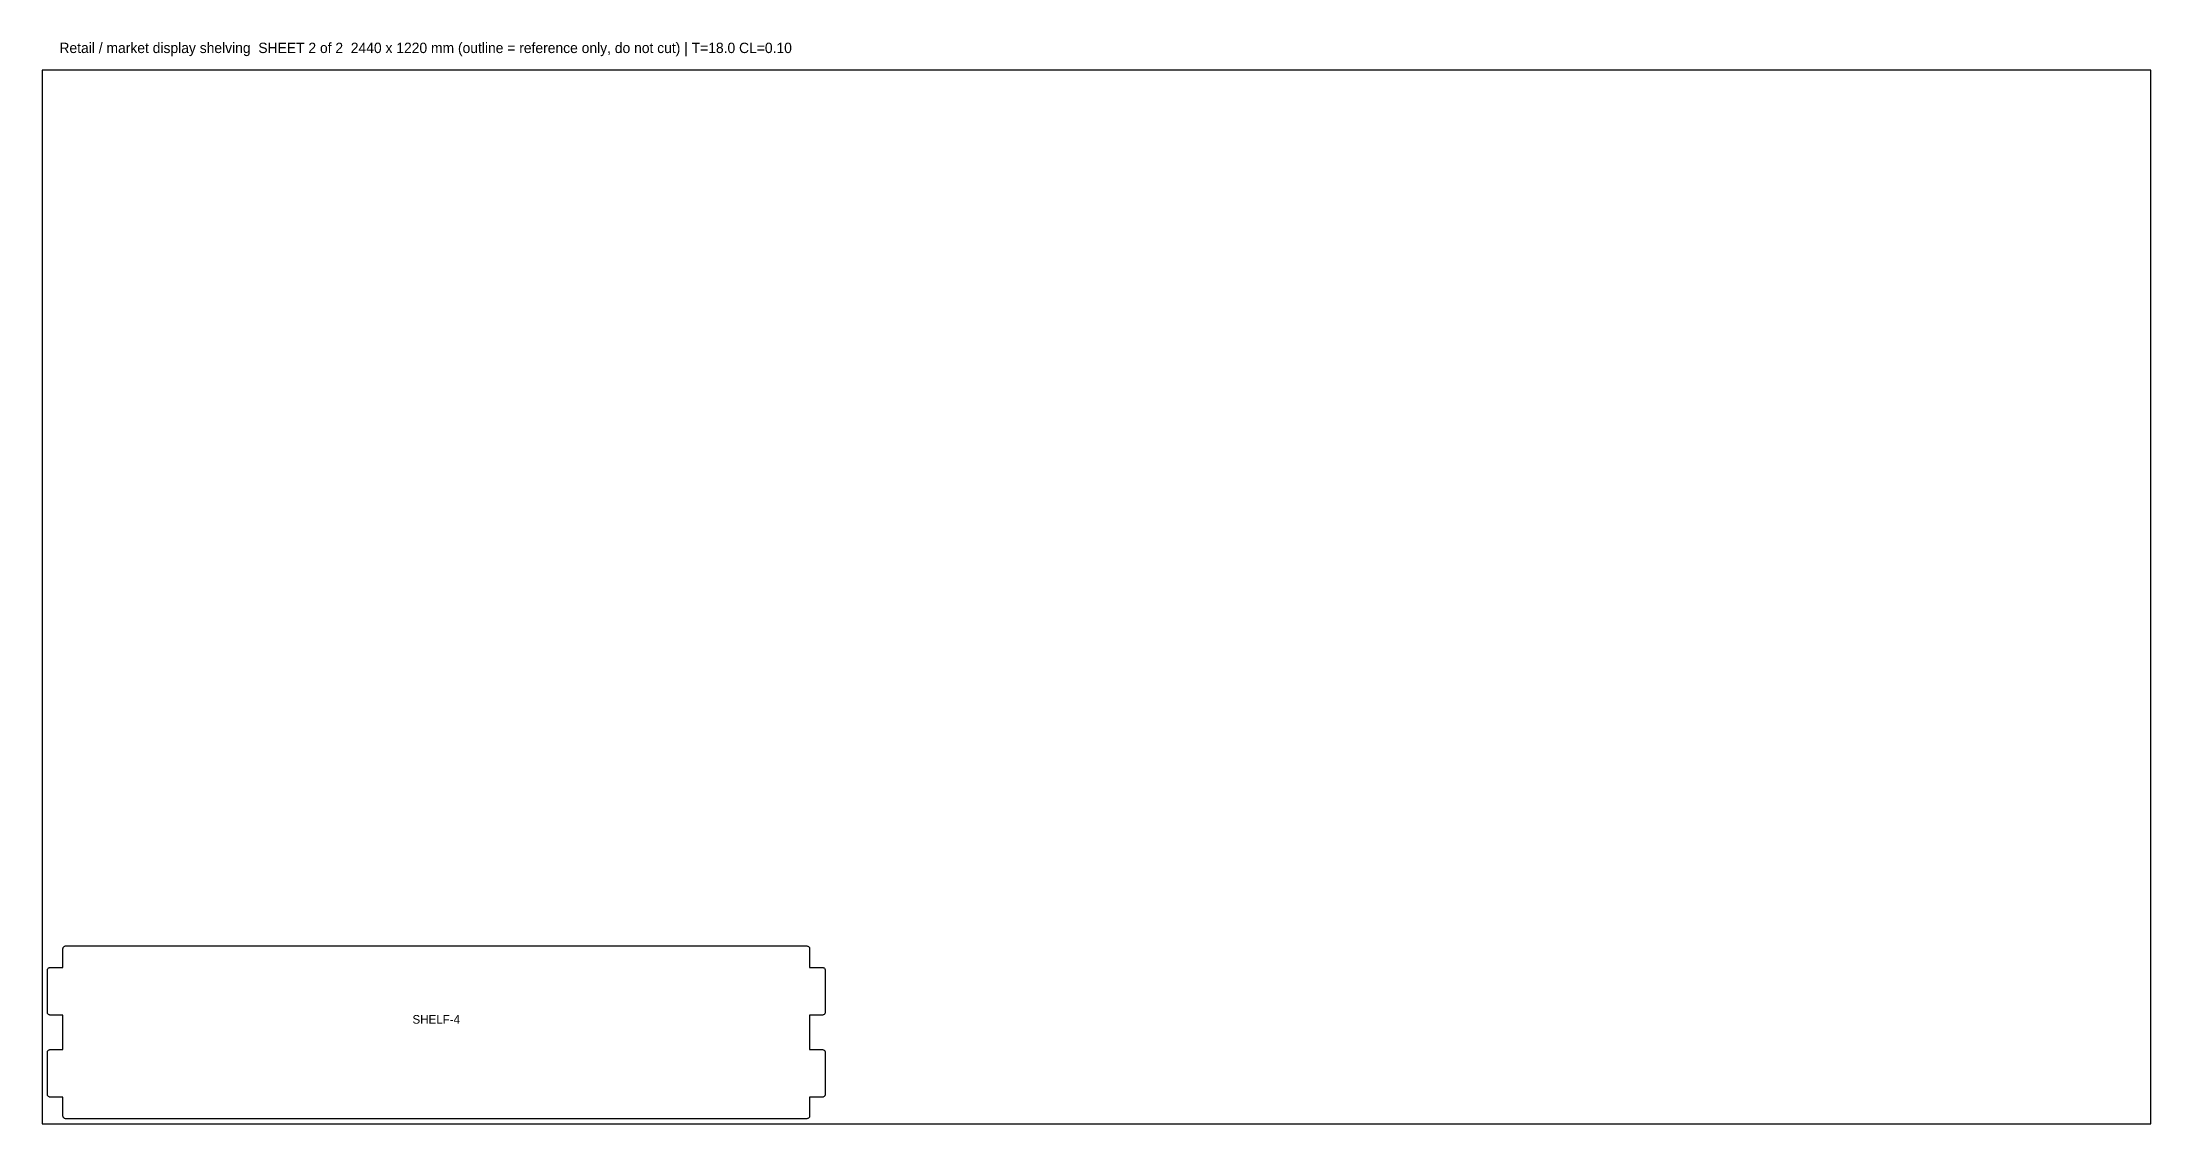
# Model space of a CAD drawing. Header units: millimetres. Extents: x 0 to 2440, y 0 to 1253.
import ezdxf
from ezdxf.enums import TextEntityAlignment as Align

# ---------------------------------------------------------------- set-up
doc = ezdxf.new("R2010")
doc.units = ezdxf.units.MM
doc.layers.add('CUT', color=1, linetype='Continuous')
doc.layers.add('LABELS', color=5, linetype='Continuous')

msp = doc.modelspace()

# ---------------------------------------------------------------- linework, layer by layer
at = {"layer": 'CUT'}
msp.add_lwpolyline([(6, 83), (6.1, 83.6), (6.2, 84.1), (6.5, 84.7), (6.9, 85.1), (7.3, 85.5), (7.9, 85.8), (8.4, 85.9), (9, 86), (23.9, 86), (24, 86), (24, 86.1), (24, 125.9), (24, 126), (23.9, 126), (9, 126), (8.4, 126.1), (7.9, 126.2), (7.3, 126.5), (6.9, 126.9), (6.5, 127.3), (6.2, 127.9), (6.1, 128.4), (6, 129), (6, 178), (6.1, 178.6), (6.2, 179.1), (6.5, 179.7), (6.9, 180.1), (7.3, 180.5), (7.9, 180.8), (8.4, 180.9), (9, 181), (23.9, 181), (24, 181), (24, 181.1), (24, 203), (24.1, 203.6), (24.2, 204.1), (24.5, 204.7), (24.9, 205.1), (25.3, 205.5), (25.9, 205.8), (26.4, 205.9), (27, 206), (885, 206), (885.6, 205.9), (886.1, 205.8), (886.7, 205.5), (887.1, 205.1), (887.5, 204.7), (887.8, 204.1), (887.9, 203.6), (888, 203), (888, 181.1), (888, 181), (888.1, 181), (903, 181), (903.6, 180.9), (904.1, 180.8), (904.7, 180.5), (905.1, 180.1), (905.5, 179.7), (905.8, 179.1), (905.9, 178.6), (906, 178), (906, 129), (905.9, 128.4), (905.8, 127.9), (905.5, 127.3), (905.1, 126.9), (904.7, 126.5), (904.1, 126.2), (903.6, 126.1), (903, 126), (888.1, 126), (888, 126), (888, 125.9), (888, 86.1), (888, 86), (888.1, 86), (903, 86), (903.6, 85.9), (904.1, 85.8), (904.7, 85.5), (905.1, 85.1), (905.5, 84.7), (905.8, 84.1), (905.9, 83.6), (906, 83), (906, 34), (905.9, 33.4), (905.8, 32.9), (905.5, 32.3), (905.1, 31.9), (904.7, 31.5), (904.1, 31.2), (903.6, 31.1), (903, 31), (888.1, 31), (888, 31), (888, 30.9), (888, 9), (887.9, 8.4), (887.8, 7.9), (887.5, 7.3), (887.1, 6.9), (886.7, 6.5), (886.1, 6.2), (885.6, 6.1), (885, 6), (27, 6), (26.4, 6.1), (25.9, 6.2), (25.3, 6.5), (24.9, 6.9), (24.5, 7.3), (24.2, 7.9), (24.1, 8.4), (24, 9), (24, 30.9), (24, 31), (23.9, 31), (9, 31), (8.4, 31.1), (7.9, 31.2), (7.3, 31.5), (6.9, 31.9), (6.5, 32.3), (6.2, 32.9), (6.1, 33.4), (6, 34)], close=True, dxfattribs=at)
at = {"layer": 'LABELS'}
msp.add_lwpolyline([(0, 0), (2440, 0), (2440, 1220), (0, 1220)], close=True, dxfattribs=at)

# ---------------------------------------------------------------- texts
msp.add_text('Retail / market display shelving  SHEET 2 of 2  2440 x 1220 mm (outline = reference only, do not cut) | T=18.0 CL=0.10', height=12, dxfattribs=at).set_placement((20, 1240))
msp.add_text('SHELF-4', height=10, dxfattribs=at).set_placement((456, 121), align=Align.MIDDLE_CENTER)

doc.saveas('drawing.dxf')
